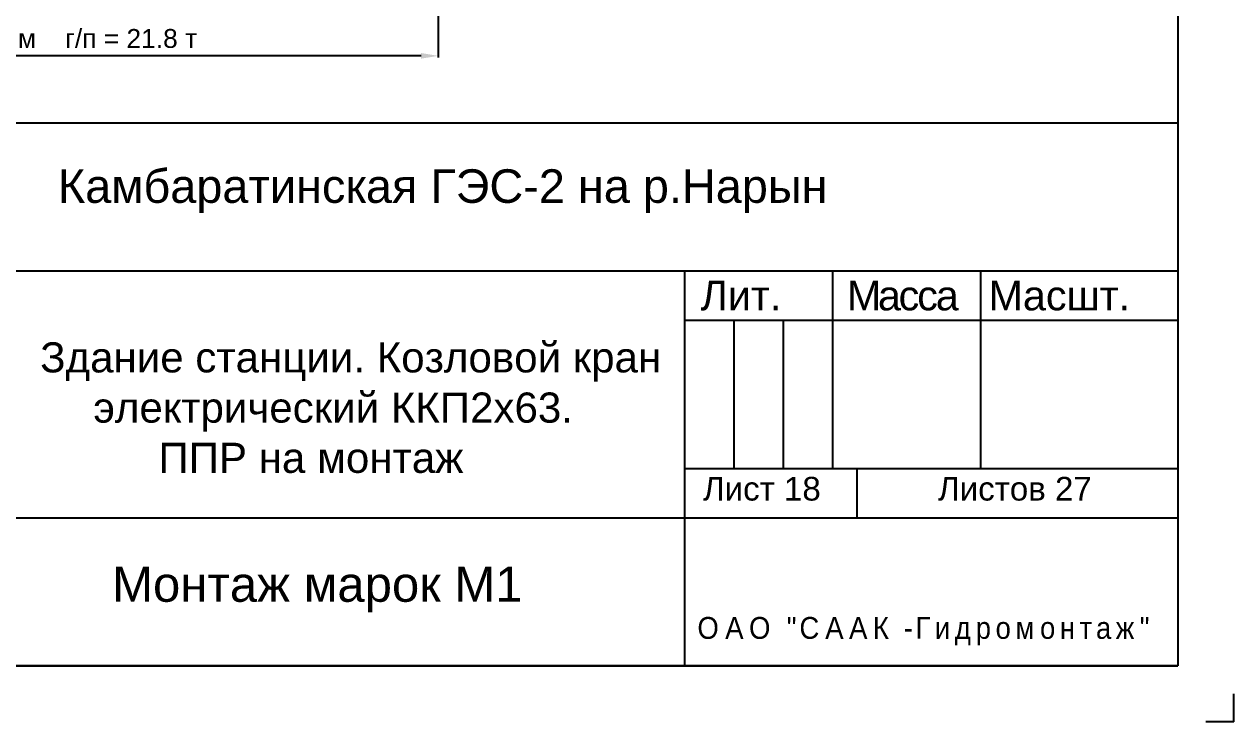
# Model space of a CAD drawing. Header units: millimetres. Extents: x 155577 to 993706, y -295114 to -113927.
# Drawn here: x 729608 to 745647, y -282929 to -273683 of the extents above; entities that cross this region are included whole.
import ezdxf

# ---------------------------------------------------------------- set-up
doc = ezdxf.new("R2010")
doc.units = ezdxf.units.MM
doc.layers.add('размер', color=84, linetype='Continuous', lineweight=18)
doc.styles.add('rom', font='times.ttf')
doc.styles.get("Standard").update_dxf_attribs({"font": 'arial.ttf'})
doc.dimstyles.new('ISO-25', dxfattribs={"dimtxt": 170, "dimasz": 170, "dimexe": 20, "dimexo": 10, "dimgap": 40, "dimtad": 1, "dimtxsty": 'Standard', "dimcen": 2.5, "dimadec": 0, "dimazin": 0, "dimtfac": 1, "dimtmove": 0, "dimatfit": 3, "dimfxl": 0, "dimarcsym": 0})

# ---------------------------------------------------------------- blocks, each defined once
blk = doc.blocks.new('A4')
for p, q in [((839385.34, -1948.12), (839385.34, -2235.12)), ((839385.34, -2235.12), (839200.34, -2235.12))]:
    blk.add_line(p, q)
at = {"color": 4}
for q in [(839390.34, -2237.62), (839387.84, -2240.12)]:
    blk.add_line((839390.34, -2240.12), q, dxfattribs=at)
blk = doc.blocks.new('*D62')
at = {"layer": 'Defpoints', "color": 0, "transparency": 16777216}
for p in [(725096, -273101), (735096, -273390), (725096, -274103)]:
    blk.add_point(p, dxfattribs=at)
at = {"layer": 'размер', "color": 0, "lineweight": -2, "transparency": 16777216}
for p, q in [((725096, -273111), (725096, -274123)), ((735096, -273400), (735096, -274123)), ((734871, -274103), (725321, -274103))]:
    blk.add_line(p, q, dxfattribs=at)
at = {"layer": 'размер', "color": 0, "transparency": 16777216}
for points in [[(725321, -274065), (725321, -274140), (725096, -274103)], [(734871, -274065), (734871, -274140), (735096, -274103)]]:
    blk.add_solid(points, dxfattribs=at)
at = {"layer": 'размер', "color": 0, "transparency": 16777216, "insert": (730096, -273874), "char_height": 170, "attachment_point": 5}
blk.add_mtext('{\\H1.4706x;R=10.0 м    г/п = 21.8 т}', dxfattribs=at)

msp = doc.modelspace()

# ---------------------------------------------------------------- linework, layer by layer
for p, q in [((720702.514, -274991.582), (744904.479, -274991.582)), ((744904.479, -276781.361), (744904.479, -282186.761)), ((720702.514, -276953.904), (744904.479, -276953.904)), ((720702.514, -276953.904), (744904.479, -276953.904)), ((738363.407, -276953.904), (738363.407, -282186.761)), ((740325.729, -276953.904), (740325.729, -279570.333)), ((742288.05, -276953.904), (742288.05, -279570.333)), ((738363.407, -277608.011), (744904.479, -277608.011)), ((739017.514, -277608.011), (739017.514, -279570.333)), ((739671.621, -277608.011), (739671.621, -279570.333)), ((738363.407, -279570.333), (744904.479, -279570.333)), ((740648.2, -279570.333), (740648.2, -280224.44)), ((720702.514, -280224.44), (744904.479, -280224.44)), ((744904.479, -282186.761), (726722.679, -282186.761)), ((726722.679, -282186.761), (744904.479, -282186.761))]:
    msp.add_line(p, q)

# ---------------------------------------------------------------- block references
at = {"color": 4, "xscale": 148.5, "yscale": 148.5, "zscale": 148.5}
msp.add_blockref('A4', (-123903818.799, 49729.164), dxfattribs=at)

# ---------------------------------------------------------------- texts
at = {"attachment_point": 1}
for s, insert, char_height, width in [('Камбаратинская ГЭС-2 на р.Нарын', (730054.164, -275606.474), 444.79287, 15409.40209), ('{\\H1.5x;Лит.}', (738578.026, -277083.468), 261.64286, 1218.85232), ('{\\H1.5x;\\T0.9;Масса}', (740516.712, -277083.468), 261.64286, 1218.85232), ('{\\H1.5x;Масшт.}', (742393.587, -277083.468), 261.64286, 1218.85232), ('\\pi102.31;Здание станции. Козловой кран \\P\\pi808.31;электрический ККП2х63.\\P\\pi1671.1;ППР на монтаж', (729717.141, -277899.289), 399.33282, 8449.96999), ('Лист 18', (738607.487, -279683.028), 313.9714, 2154.93112), ('Листов 27', (741724.294, -279683.028), 313.9714, 2154.93112), ('Монтаж марок М1', (730773.238, -280872.712), 465.88829, 7730.99661)]:
    msp.add_mtext(s, dxfattribs=dict(at, insert=insert, char_height=char_height, width=width))
at = {"linetype": 'Continuous', "insert": (741551.207, -281728.601), "char_height": 430.567809, "width": 6162.98546, "attachment_point": 5, "style": 'rom'}
msp.add_mtext('{\\fArial|b0|i0|c204|p34;\\H0.6733x;\\W0.9;\\T1.3;ОАО "СААК \\fArial|b0|i0|c0|p34;-\\fArial|b0|i0|c204|p34;Гидромонтаж\\fArial|b0|i0|c0|p34;"\\Fsimplex|c0;\\H1.485x;\\Q12;\\T1; }', dxfattribs=at)

# ---------------------------------------------------------------- dimensions: what is measured, and where the dimension line sits
at = {"layer": 'размер'}
dim = msp.add_linear_dim(base=(725096.227, -274102.874), p1=(735096.227, -273390.059), p2=(725096.227, -273100.717), text='{\\H1.4706x;R=10.0 м    г/п = 21.8 т}', dimstyle='ISO-25', override={"dimasz": 225, "dimgap": 100}, dxfattribs=at)
dim.commit()
dim.dimension.update_dxf_attribs({"geometry": '*D62', "text_midpoint": (730096.227, -274102.874), "dimtype": 160})

doc.saveas('drawing.dxf')
